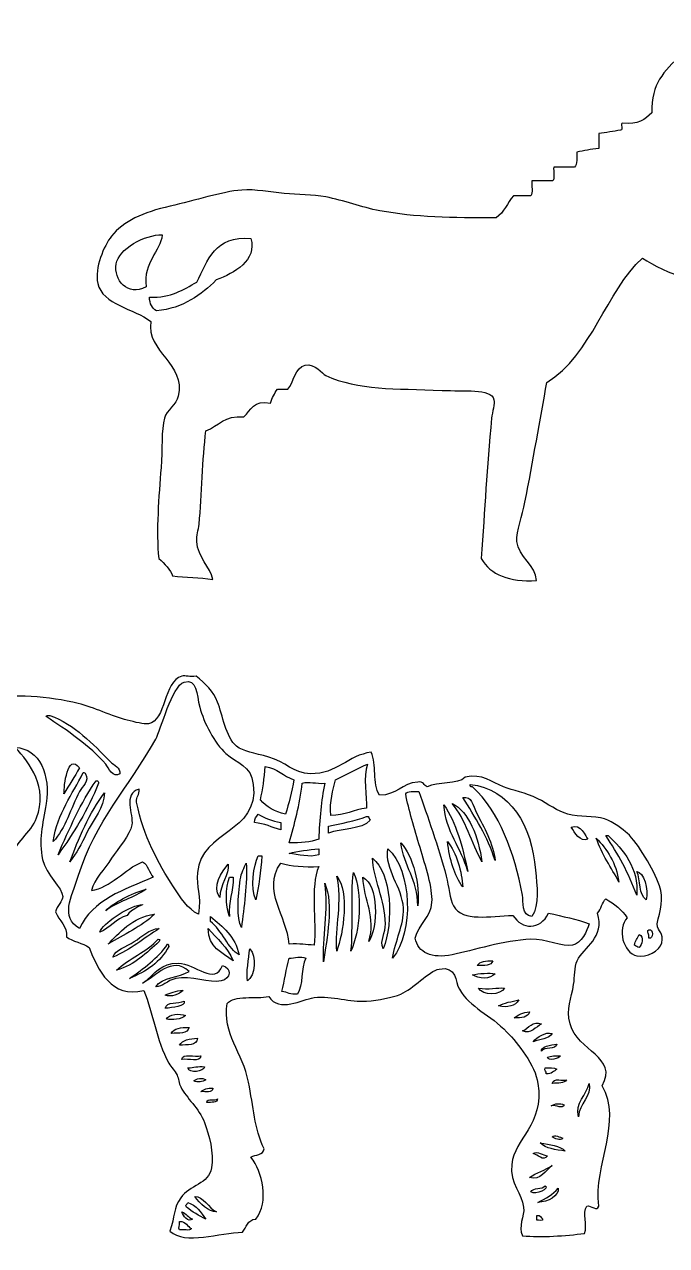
# Model space of a CAD drawing. Header units: centimetres. Extents: x -66 to 65, y -66 to 66.
# Drawn here: x -3.13 to 2.28, y 38.21 to 48.48 of the extents above; entities that cross this region are included whole.
import ezdxf

# ---------------------------------------------------------------- set-up
doc = ezdxf.new("R2010")
doc.units = ezdxf.units.CM
doc.header["$MEASUREMENT"] = 0
doc.layers.add('Layer 1', color=7, linetype='Continuous')

msp = doc.modelspace()

# ---------------------------------------------------------------- linework, layer by layer
at = {"layer": 'Layer 1'}
for points, knots in [([(2.81108, 48.43708), (2.85217, 48.32873), (2.81976, 48.22658), (2.80142, 48.13662), (2.80142, 48.13662), (2.78369, 48.04997), (2.77475, 47.9453), (2.73358, 47.86521), (2.73358, 47.86521), (2.7035, 47.8069), (2.6291, 47.73646), (2.57845, 47.67135), (2.57845, 47.67135), (2.5335, 47.61341), (2.43475, 47.533), (2.43309, 47.47749), (2.43309, 47.47749), (2.43132, 47.41849), (2.53985, 47.32316), (2.57845, 47.26426), (2.57845, 47.26426), (2.72032, 47.04799), (2.82814, 46.80007), (2.95649, 46.58574), (2.95649, 46.58574), (2.93688, 46.51168), (2.90828, 46.44657), (2.88868, 46.37249), (2.88868, 46.37249), (2.62349, 46.22657), (2.25839, 46.39794), (2.07448, 46.51791), (2.07448, 46.51791), (1.76666, 46.23377), (1.65004, 45.70813), (1.26999, 45.47106), (1.26999, 45.47106), (1.21379, 45.16623), (1.15148, 44.80341), (1.08584, 44.46302), (1.08584, 44.46302), (1.06488, 44.35454), (1.01009, 44.21611), (1.01797, 44.13343), (1.01797, 44.13343), (1.03048, 44.0022), (1.17881, 43.9333), (1.18273, 43.80386), (1.18273, 43.80386), (0.95183, 43.78944), (0.79686, 43.8509), (0.71749, 43.98801), (0.71749, 43.98801), (0.74813, 44.41867), (0.7625, 44.73795), (0.80472, 45.17054), (0.80472, 45.17054), (0.80985, 45.22325), (0.83287, 45.29275), (0.82409, 45.32564), (0.82409, 45.32564), (0.798, 45.42401), (0.57123, 45.39486), (0.38795, 45.40316), (0.38795, 45.40316), (-0.01559, 45.42147), (-0.31216, 45.40242), (-0.59103, 45.52918), (-0.59103, 45.52918), (-0.62207, 45.54328), (-0.67847, 45.6321), (-0.76555, 45.61641), (-0.76555, 45.61641), (-0.84913, 45.60136), (-0.85845, 45.46864), (-0.91091, 45.41287), (-0.91091, 45.41287), (-0.94004, 45.41287), (-0.96909, 45.41287), (-0.99814, 45.41287), (-0.99814, 45.41287), (-1.02296, 45.37956), (-1.04235, 45.34072), (-1.0563, 45.29656), (-1.0563, 45.29656), (-1.19978, 45.32693), (-1.22156, 45.23563), (-1.27926, 45.18025), (-1.27926, 45.18025), (-1.44187, 45.19753), (-1.49392, 45.10421), (-1.59914, 45.06394), (-1.59914, 45.06394), (-1.63203, 44.82629), (-1.63039, 44.52575), (-1.6573, 44.27882), (-1.6573, 44.27882), (-1.66294, 44.22688), (-1.67979, 44.18177), (-1.67664, 44.13343), (-1.67664, 44.13343), (-1.66749, 43.99193), (-1.56178, 43.92002), (-1.54094, 43.81358), (-1.54094, 43.81358), (-1.64897, 43.82832), (-1.77282, 43.82729), (-1.88019, 43.84266), (-1.88019, 43.84266), (-1.89593, 43.88909), (-1.94536, 43.94886), (-1.9965, 43.98808), (-1.9965, 43.98808), (-2.02021, 44.21814), (-1.99584, 44.5146), (-1.97711, 44.75381), (-1.97711, 44.75381), (-1.96499, 44.9088), (-1.97629, 45.06906), (-1.94803, 45.17061), (-1.94803, 45.17061), (-1.93028, 45.23453), (-1.84635, 45.29089), (-1.83175, 45.35476), (-1.83175, 45.35476), (-1.76865, 45.62979), (-2.10136, 45.72168), (-2.06435, 45.98481), (-2.06435, 45.98481), (-2.20323, 46.09115), (-2.47009, 46.12554), (-2.51025, 46.30466), (-2.51025, 46.30466), (-2.53922, 46.43415), (-2.45725, 46.62094), (-2.39391, 46.70209), (-2.39391, 46.70209), (-2.29591, 46.82753), (-2.13049, 46.9014), (-1.89959, 46.95411), (-1.89959, 46.95411), (-1.69324, 47.00121), (-1.46398, 47.07688), (-1.29864, 47.08981), (-1.29864, 47.08981), (-1.18259, 47.09886), (-1.05975, 47.07031), (-0.94, 47.06073), (-0.94, 47.06073), (-0.82663, 47.05165), (-0.70291, 47.05255), (-0.59101, 47.03163), (-0.59101, 47.03163), (-0.43734, 47.00292), (-0.29166, 46.94426), (-0.13545, 46.91532), (-0.13545, 46.91532), (0.15943, 46.86066), (0.47489, 46.85293), (0.84351, 46.85716), (0.84351, 46.85716), (0.91032, 46.90023), (0.93622, 46.98419), (0.98898, 47.04134), (0.98898, 47.04134), (1.03737, 47.04134), (1.0859, 47.04134), (1.13432, 47.04134), (1.13432, 47.04134), (1.15662, 47.06428), (1.13784, 47.12834), (1.144, 47.16733), (1.144, 47.16733), (1.20218, 47.16733), (1.26031, 47.16733), (1.31849, 47.16733), (1.31849, 47.16733), (1.34072, 47.18709), (1.32198, 47.24782), (1.32817, 47.28367), (1.32817, 47.28367), (1.3863, 47.28367), (1.44448, 47.28367), (1.50269, 47.28367), (1.50269, 47.28367), (1.52915, 47.30563), (1.52089, 47.36241), (1.52203, 47.40966), (1.52203, 47.40966), (1.58487, 47.41794), (1.63723, 47.43665), (1.70623, 47.43876), (1.70623, 47.43876), (1.70623, 47.48075), (1.70623, 47.52274), (1.70623, 47.56478), (1.70623, 47.56478), (1.76745, 47.57454), (1.83019, 47.58293), (1.89035, 47.59386), (1.89035, 47.59386), (1.91779, 47.59227), (1.88231, 47.6536), (1.90977, 47.65202), (1.90977, 47.65202), (2.03473, 47.63686), (2.09839, 47.68303), (2.15202, 47.73925), (2.15202, 47.73925), (2.15051, 47.99246), (2.24814, 48.07768), (2.40404, 48.2336), (2.40404, 48.2336), (2.51676, 48.3463), (2.64109, 48.48362), (2.81108, 48.43708)], [0, 0, 0, 0, 0.01818182, 0.01818182, 0.01818182, 0.01818182, 0.03636364, 0.03636364, 0.03636364, 0.03636364, 0.05454545, 0.05454545, 0.05454545, 0.05454545, 0.07272727, 0.07272727, 0.07272727, 0.07272727, 0.09090909, 0.09090909, 0.09090909, 0.09090909, 0.10909091, 0.10909091, 0.10909091, 0.10909091, 0.12727273, 0.12727273, 0.12727273, 0.12727273, 0.14545455, 0.14545455, 0.14545455, 0.14545455, 0.16363636, 0.16363636, 0.16363636, 0.16363636, 0.18181818, 0.18181818, 0.18181818, 0.18181818, 0.2, 0.2, 0.2, 0.2, 0.21818182, 0.21818182, 0.21818182, 0.21818182, 0.23636364, 0.23636364, 0.23636364, 0.23636364, 0.25454545, 0.25454545, 0.25454545, 0.25454545, 0.27272727, 0.27272727, 0.27272727, 0.27272727, 0.29090909, 0.29090909, 0.29090909, 0.29090909, 0.30909091, 0.30909091, 0.30909091, 0.30909091, 0.32727273, 0.32727273, 0.32727273, 0.32727273, 0.34545455, 0.34545455, 0.34545455, 0.34545455, 0.36363636, 0.36363636, 0.36363636, 0.36363636, 0.38181818, 0.38181818, 0.38181818, 0.38181818, 0.4, 0.4, 0.4, 0.4, 0.41818182, 0.41818182, 0.41818182, 0.41818182, 0.43636364, 0.43636364, 0.43636364, 0.43636364, 0.45454545, 0.45454545, 0.45454545, 0.45454545, 0.47272727, 0.47272727, 0.47272727, 0.47272727, 0.49090909, 0.49090909, 0.49090909, 0.49090909, 0.50909091, 0.50909091, 0.50909091, 0.50909091, 0.52727273, 0.52727273, 0.52727273, 0.52727273, 0.54545455, 0.54545455, 0.54545455, 0.54545455, 0.56363636, 0.56363636, 0.56363636, 0.56363636, 0.58181818, 0.58181818, 0.58181818, 0.58181818, 0.6, 0.6, 0.6, 0.6, 0.61818182, 0.61818182, 0.61818182, 0.61818182, 0.63636364, 0.63636364, 0.63636364, 0.63636364, 0.65454545, 0.65454545, 0.65454545, 0.65454545, 0.67272727, 0.67272727, 0.67272727, 0.67272727, 0.69090909, 0.69090909, 0.69090909, 0.69090909, 0.70909091, 0.70909091, 0.70909091, 0.70909091, 0.72727273, 0.72727273, 0.72727273, 0.72727273, 0.74545455, 0.74545455, 0.74545455, 0.74545455, 0.76363636, 0.76363636, 0.76363636, 0.76363636, 0.78181818, 0.78181818, 0.78181818, 0.78181818, 0.8, 0.8, 0.8, 0.8, 0.81818182, 0.81818182, 0.81818182, 0.81818182, 0.83636364, 0.83636364, 0.83636364, 0.83636364, 0.85454545, 0.85454545, 0.85454545, 0.85454545, 0.87272727, 0.87272727, 0.87272727, 0.87272727, 0.89090909, 0.89090909, 0.89090909, 0.89090909, 0.90909091, 0.90909091, 0.90909091, 0.90909091, 0.92727273, 0.92727273, 0.92727273, 0.92727273, 0.94545455, 0.94545455, 0.94545455, 0.94545455, 0.96363636, 0.96363636, 0.96363636, 0.96363636, 1, 1, 1, 1]), ([(-2.35525, 46.46942), (-2.37581, 46.33406), (-2.26037, 46.18938), (-2.10323, 46.27553), (-2.10323, 46.27553), (-2.12776, 46.48691), (-1.98282, 46.57149), (-1.96755, 46.71172), (-1.96755, 46.71172), (-2.11184, 46.72027), (-2.33681, 46.59052), (-2.35525, 46.46942)], [0, 0, 0, 0, 0.25, 0.25, 0.25, 0.25, 0.5, 0.5, 0.5, 0.5, 1, 1, 1, 1]), ([(-1.67673, 46.31432), (-1.79063, 46.25373), (-1.89075, 46.17941), (-2.07416, 46.1883), (-2.07416, 46.1883), (-2.0744, 46.12993), (-2.05101, 46.09514), (-2.01598, 46.07199), (-2.01598, 46.07199), (-1.78505, 46.09631), (-1.64122, 46.20769), (-1.51195, 46.33372), (-1.51195, 46.33372), (-1.36159, 46.39068), (-1.16781, 46.49665), (-1.2212, 46.68265), (-1.2212, 46.68265), (-1.52256, 46.70943), (-1.58606, 46.49829), (-1.67673, 46.31432)], [0, 0, 0, 0, 0.16666667, 0.16666667, 0.16666667, 0.16666667, 0.33333333, 0.33333333, 0.33333333, 0.33333333, 0.5, 0.5, 0.5, 0.5, 0.66666667, 0.66666667, 0.66666667, 0.66666667, 1, 1, 1, 1]), ([(-1.68165, 42.99968), (-1.6009, 42.93393), (-1.53922, 42.8717), (-1.50123, 42.7792), (-1.50123, 42.7792), (-1.45927, 42.67702), (-1.43366, 42.48369), (-1.34084, 42.40836), (-1.34084, 42.40836), (-1.28594, 42.36378), (-1.19257, 42.35341), (-1.07022, 42.31816), (-1.07022, 42.31816), (-0.9306, 42.27794), (-0.86572, 42.18142), (-0.71946, 42.17785), (-0.71946, 42.17785), (-0.49732, 42.1724), (-0.40405, 42.33546), (-0.20836, 42.35824), (-0.20836, 42.35824), (-0.15859, 42.25638), (-0.20299, 42.09728), (-0.13825, 41.99743), (-0.13825, 41.99743), (0.00616, 41.99669), (0.04852, 42.09797), (0.18253, 42.10768), (0.18253, 42.10768), (0.23325, 42.11832), (0.23307, 42.07805), (0.26267, 42.06757), (0.26267, 42.06757), (0.35221, 42.11168), (0.51453, 42.08294), (0.58335, 42.14777), (0.58335, 42.14777), (0.72498, 42.18381), (0.80751, 42.1043), (0.90405, 42.06757), (0.90405, 42.06757), (0.98559, 42.03661), (1.08884, 42.02069), (1.19469, 41.96737), (1.19469, 41.96737), (1.27391, 41.92747), (1.36373, 41.85979), (1.44525, 41.83706), (1.44525, 41.83706), (1.54696, 41.80872), (1.66237, 41.82928), (1.7559, 41.79698), (1.7559, 41.79698), (1.82689, 41.77251), (1.91444, 41.7058), (1.94635, 41.67673), (1.94635, 41.67673), (2.03819, 41.59302), (2.16677, 41.37373), (2.21699, 41.23575), (2.21699, 41.23575), (2.25625, 41.12769), (2.22546, 41.02609), (2.19693, 40.91505), (2.19693, 40.91505), (2.20521, 40.83941), (2.25744, 40.84285), (2.23704, 40.75469), (2.23704, 40.75469), (2.22127, 40.68672), (2.10697, 40.62666), (2.02659, 40.64444), (2.02659, 40.64444), (1.91322, 40.66955), (1.8567, 40.87711), (1.94637, 40.96514), (1.94637, 40.96514), (1.89964, 41.03203), (1.83826, 41.0842), (1.76595, 41.1255), (1.76595, 41.1255), (1.73446, 41.09354), (1.72737, 41.03718), (1.69584, 41.00525), (1.69584, 41.00525), (1.76273, 40.79845), (1.57937, 40.71807), (1.52545, 40.60438), (1.52545, 40.60438), (1.4992, 40.54898), (1.50481, 40.46886), (1.49542, 40.40393), (1.49542, 40.40393), (1.47833, 40.28627), (1.43036, 40.2015), (1.46534, 40.0732), (1.46534, 40.0732), (1.52873, 39.84055), (1.8737, 39.79512), (1.73598, 39.55202), (1.73598, 39.55202), (1.91084, 39.24915), (1.66399, 38.8903), (1.70587, 38.53978), (1.70587, 38.53978), (1.69296, 38.48811), (1.64113, 38.54946), (1.60567, 38.53978), (1.60567, 38.53978), (1.56426, 38.47948), (1.61752, 38.38275), (1.58561, 38.30927), (1.58561, 38.30927), (1.43136, 38.28874), (1.22168, 38.27374), (1.06443, 38.28924), (1.06443, 38.28924), (1.02522, 38.36748), (1.08232, 38.45296), (1.07446, 38.52977), (1.07446, 38.52977), (1.06287, 38.64346), (0.95669, 38.72532), (0.97426, 38.89056), (0.97426, 38.89056), (0.99738, 39.10826), (1.24609, 39.22341), (1.19474, 39.57205), (1.19474, 39.57205), (1.17204, 39.72633), (1.02636, 39.90606), (0.93415, 40.00303), (0.93415, 40.00303), (0.79411, 40.15038), (0.62289, 40.20885), (0.53331, 40.36384), (0.53331, 40.36384), (0.49563, 40.42901), (0.51603, 40.56212), (0.36292, 40.53421), (0.36292, 40.53421), (0.2773, 40.5186), (0.14051, 40.36437), (0.04224, 40.32373), (0.04224, 40.32373), (-0.0319, 40.29312), (-0.14728, 40.27126), (-0.2484, 40.26362), (-0.2484, 40.26362), (-0.38321, 40.25341), (-0.53201, 40.31209), (-0.68938, 40.29368), (-0.68938, 40.29368), (-0.79304, 40.28156), (-0.9836, 40.16054), (-1.07019, 40.30371), (-1.07019, 40.30371), (-1.18071, 40.27723), (-1.36163, 40.32115), (-1.421, 40.24357), (-1.421, 40.24357), (-1.46214, 39.99558), (-1.28879, 39.82648), (-1.24063, 39.58211), (-1.24063, 39.58211), (-1.19957, 39.37407), (-1.19256, 39.19521), (-1.11032, 39.02085), (-1.11032, 39.02085), (-1.11572, 38.96616), (-1.18366, 38.97397), (-1.22055, 38.95071), (-1.22055, 38.95071), (-1.12265, 38.8272), (-1.06471, 38.57593), (-1.18049, 38.42956), (-1.18049, 38.42956), (-1.24862, 38.42422), (-1.25979, 38.36188), (-1.29072, 38.31931), (-1.29072, 38.31931), (-1.48357, 38.31928), (-1.7734, 38.20691), (-1.90209, 38.32936), (-1.90209, 38.32936), (-1.86039, 38.4534), (-1.87275, 38.52169), (-1.81189, 38.60998), (-1.81189, 38.60998), (-1.74074, 38.71317), (-1.57181, 38.72751), (-1.55133, 38.86054), (-1.55133, 38.86054), (-1.53194, 38.98608), (-1.57165, 39.13822), (-1.61142, 39.24138), (-1.61142, 39.24138), (-1.65844, 39.36327), (-1.763, 39.44672), (-1.81187, 39.54205), (-1.81187, 39.54205), (-1.82759, 39.57269), (-1.82878, 39.61243), (-1.84193, 39.64227), (-1.84193, 39.64227), (-1.85849, 39.67987), (-1.89247, 39.70585), (-1.9121, 39.74249), (-1.9121, 39.74249), (-2.01754, 39.93923), (-2.04421, 40.16096), (-2.12255, 40.35384), (-2.12255, 40.35384), (-2.3938, 40.28481), (-2.50717, 40.52436), (-2.58356, 40.71465), (-2.58356, 40.71465), (-2.63724, 40.7545), (-2.72077, 40.76452), (-2.77401, 40.80482), (-2.77401, 40.80482), (-2.76165, 40.8893), (-2.83576, 40.94172), (-2.86421, 41.0153), (-2.86421, 41.0153), (-2.85471, 41.0652), (-2.80277, 41.10788), (-2.80407, 41.14558), (-2.80407, 41.14558), (-2.8065, 41.21612), (-2.94525, 41.32499), (-2.97444, 41.45628), (-2.97444, 41.45628), (-3.01032, 41.61773), (-2.97296, 41.75084), (-2.94438, 41.92732), (-2.94438, 41.92732), (-2.90647, 42.16134), (-2.99462, 42.39151), (-3.20494, 42.39836), (-3.20494, 42.39836), (-3.0785, 42.26437), (-2.92874, 42.06308), (-3.02457, 41.80707), (-3.02457, 41.80707), (-3.07241, 41.6792), (-3.21145, 41.59263), (-3.23502, 41.47634), (-3.23502, 41.47634), (-3.23976, 41.45295), (-3.2246, 41.41258), (-3.22499, 41.38614), (-3.22499, 41.38614), (-3.22581, 41.3306), (-3.25274, 41.27345), (-3.25507, 41.22575), (-3.25507, 41.22575), (-3.25867, 41.15185), (-3.21988, 41.0648), (-3.27507, 40.99524), (-3.27507, 40.99524), (-3.43922, 41.05649), (-3.58077, 40.95812), (-3.73613, 40.98521), (-3.73613, 40.98521), (-3.79841, 41.08295), (-3.82887, 41.2327), (-3.84638, 41.34602), (-3.84638, 41.34602), (-3.78357, 41.3801), (-3.71703, 41.41047), (-3.6359, 41.42619), (-3.6359, 41.42619), (-3.6972, 41.45566), (-3.78475, 41.37692), (-3.84638, 41.40613), (-3.84638, 41.40613), (-3.85474, 41.4278), (-3.87231, 41.44031), (-3.86641, 41.4763), (-3.86641, 41.4763), (-3.82138, 41.5348), (-3.71655, 41.53356), (-3.6359, 41.55644), (-3.6359, 41.55644), (-3.6196, 41.61028), (-3.61357, 41.67442), (-3.61587, 41.74686), (-3.61587, 41.74686), (-3.66852, 41.70934), (-3.66228, 41.6129), (-3.70604, 41.56647), (-3.70604, 41.56647), (-3.76779, 41.59589), (-3.82682, 41.54692), (-3.87643, 41.56647), (-3.87643, 41.56647), (-3.86913, 41.80952), (-3.9448, 42.0332), (-3.98668, 42.25801), (-3.98668, 42.25801), (-4.00785, 42.15787), (-3.94887, 42.05195), (-3.96662, 41.94734), (-3.96662, 41.94734), (-4.07605, 42.04069), (-4.03822, 42.26751), (-4.03679, 42.44843), (-4.03679, 42.44843), (-3.9508, 42.66645), (-3.72958, 42.74923), (-3.58578, 42.90947), (-3.58578, 42.90947), (-3.51514, 42.89661), (-3.49945, 42.82875), (-3.44547, 42.79922), (-3.44547, 42.79922), (-3.23288, 42.85822), (-2.9153, 42.82684), (-2.67376, 42.76914), (-2.67376, 42.76914), (-2.54705, 42.73885), (-2.38407, 42.65833), (-2.26289, 42.62883), (-2.26289, 42.62883), (-2.19502, 42.61229), (-2.12269, 42.59189), (-2.08247, 42.59875), (-2.08247, 42.59875), (-1.93277, 42.62428), (-1.95978, 42.95403), (-1.80183, 42.99962), (-1.80183, 42.99962), (-1.77275, 43.00809), (-1.73245, 42.98576), (-1.68165, 42.99968)], [0, 0, 0, 0, 0.01176471, 0.01176471, 0.01176471, 0.01176471, 0.02352941, 0.02352941, 0.02352941, 0.02352941, 0.03529412, 0.03529412, 0.03529412, 0.03529412, 0.04705882, 0.04705882, 0.04705882, 0.04705882, 0.05882353, 0.05882353, 0.05882353, 0.05882353, 0.07058824, 0.07058824, 0.07058824, 0.07058824, 0.08235294, 0.08235294, 0.08235294, 0.08235294, 0.09411765, 0.09411765, 0.09411765, 0.09411765, 0.10588235, 0.10588235, 0.10588235, 0.10588235, 0.11764706, 0.11764706, 0.11764706, 0.11764706, 0.12941176, 0.12941176, 0.12941176, 0.12941176, 0.14117647, 0.14117647, 0.14117647, 0.14117647, 0.15294118, 0.15294118, 0.15294118, 0.15294118, 0.16470588, 0.16470588, 0.16470588, 0.16470588, 0.17647059, 0.17647059, 0.17647059, 0.17647059, 0.18823529, 0.18823529, 0.18823529, 0.18823529, 0.2, 0.2, 0.2, 0.2, 0.21176471, 0.21176471, 0.21176471, 0.21176471, 0.22352941, 0.22352941, 0.22352941, 0.22352941, 0.23529412, 0.23529412, 0.23529412, 0.23529412, 0.24705882, 0.24705882, 0.24705882, 0.24705882, 0.25882353, 0.25882353, 0.25882353, 0.25882353, 0.27058824, 0.27058824, 0.27058824, 0.27058824, 0.28235294, 0.28235294, 0.28235294, 0.28235294, 0.29411765, 0.29411765, 0.29411765, 0.29411765, 0.30588235, 0.30588235, 0.30588235, 0.30588235, 0.31764706, 0.31764706, 0.31764706, 0.31764706, 0.32941176, 0.32941176, 0.32941176, 0.32941176, 0.34117647, 0.34117647, 0.34117647, 0.34117647, 0.35294118, 0.35294118, 0.35294118, 0.35294118, 0.36470588, 0.36470588, 0.36470588, 0.36470588, 0.37647059, 0.37647059, 0.37647059, 0.37647059, 0.38823529, 0.38823529, 0.38823529, 0.38823529, 0.4, 0.4, 0.4, 0.4, 0.41176471, 0.41176471, 0.41176471, 0.41176471, 0.42352941, 0.42352941, 0.42352941, 0.42352941, 0.43529412, 0.43529412, 0.43529412, 0.43529412, 0.44705882, 0.44705882, 0.44705882, 0.44705882, 0.45882353, 0.45882353, 0.45882353, 0.45882353, 0.47058824, 0.47058824, 0.47058824, 0.47058824, 0.48235294, 0.48235294, 0.48235294, 0.48235294, 0.49411765, 0.49411765, 0.49411765, 0.49411765, 0.50588235, 0.50588235, 0.50588235, 0.50588235, 0.51764706, 0.51764706, 0.51764706, 0.51764706, 0.52941176, 0.52941176, 0.52941176, 0.52941176, 0.54117647, 0.54117647, 0.54117647, 0.54117647, 0.55294118, 0.55294118, 0.55294118, 0.55294118, 0.56470588, 0.56470588, 0.56470588, 0.56470588, 0.57647059, 0.57647059, 0.57647059, 0.57647059, 0.58823529, 0.58823529, 0.58823529, 0.58823529, 0.6, 0.6, 0.6, 0.6, 0.61176471, 0.61176471, 0.61176471, 0.61176471, 0.62352941, 0.62352941, 0.62352941, 0.62352941, 0.63529412, 0.63529412, 0.63529412, 0.63529412, 0.64705882, 0.64705882, 0.64705882, 0.64705882, 0.65882353, 0.65882353, 0.65882353, 0.65882353, 0.67058824, 0.67058824, 0.67058824, 0.67058824, 0.68235294, 0.68235294, 0.68235294, 0.68235294, 0.69411765, 0.69411765, 0.69411765, 0.69411765, 0.70588235, 0.70588235, 0.70588235, 0.70588235, 0.71764706, 0.71764706, 0.71764706, 0.71764706, 0.72941176, 0.72941176, 0.72941176, 0.72941176, 0.74117647, 0.74117647, 0.74117647, 0.74117647, 0.75294118, 0.75294118, 0.75294118, 0.75294118, 0.76470588, 0.76470588, 0.76470588, 0.76470588, 0.77647059, 0.77647059, 0.77647059, 0.77647059, 0.78823529, 0.78823529, 0.78823529, 0.78823529, 0.8, 0.8, 0.8, 0.8, 0.81176471, 0.81176471, 0.81176471, 0.81176471, 0.82352941, 0.82352941, 0.82352941, 0.82352941, 0.83529412, 0.83529412, 0.83529412, 0.83529412, 0.84705882, 0.84705882, 0.84705882, 0.84705882, 0.85882353, 0.85882353, 0.85882353, 0.85882353, 0.87058824, 0.87058824, 0.87058824, 0.87058824, 0.88235294, 0.88235294, 0.88235294, 0.88235294, 0.89411765, 0.89411765, 0.89411765, 0.89411765, 0.90588235, 0.90588235, 0.90588235, 0.90588235, 0.91764706, 0.91764706, 0.91764706, 0.91764706, 0.92941176, 0.92941176, 0.92941176, 0.92941176, 0.94117647, 0.94117647, 0.94117647, 0.94117647, 0.95294118, 0.95294118, 0.95294118, 0.95294118, 0.96470588, 0.96470588, 0.96470588, 0.96470588, 0.97647059, 0.97647059, 0.97647059, 0.97647059, 1, 1, 1, 1]), ([(-1.6716, 41.34603), (-1.63665, 41.70748), (-1.1522, 41.67229), (-1.20056, 42.08766), (-1.20056, 42.08766), (-1.21953, 42.25054), (-1.33724, 42.26416), (-1.43107, 42.34825), (-1.43107, 42.34825), (-1.52725, 42.43442), (-1.61742, 42.6067), (-1.65155, 42.73912), (-1.65155, 42.73912), (-1.67893, 42.84535), (-1.67518, 42.98468), (-1.78188, 42.94957), (-1.78188, 42.94957), (-1.88705, 42.91496), (-1.97899, 42.54679), (-2.02239, 42.46853), (-2.02239, 42.46853), (-2.25091, 42.05626), (-2.52772, 41.78575), (-2.67382, 41.31598), (-2.67382, 41.31598), (-2.73086, 41.13281), (-2.82842, 40.97194), (-2.66382, 40.875), (-2.66382, 40.875), (-2.55412, 41.11609), (-2.29012, 41.2029), (-2.04245, 41.30595), (-2.04245, 41.30595), (-2.07711, 41.34482), (-2.08579, 41.40959), (-2.13265, 41.43626), (-2.13265, 41.43626), (-2.28844, 41.37464), (-2.39961, 41.21584), (-2.5636, 41.19573), (-2.5636, 41.19573), (-2.53542, 41.29619), (-2.4561, 41.36752), (-2.39321, 41.46632), (-2.39321, 41.46632), (-2.34222, 41.54644), (-2.23488, 41.66515), (-2.22284, 41.74694), (-2.22284, 41.74694), (-2.20982, 41.83558), (-2.29989, 42.00967), (-2.16273, 42.04761), (-2.16273, 42.04761), (-2.15675, 41.99819), (-2.18877, 41.98681), (-2.18279, 41.93736), (-2.18279, 41.93736), (-2.12384, 41.64653), (-2.00221, 41.42841), (-1.87209, 41.22576), (-1.87209, 41.22576), (-1.81671, 41.13951), (-1.752, 41.03843), (-1.66161, 40.99525), (-1.66161, 40.99525), (-1.63829, 41.15794), (-1.68342, 41.224), (-1.6716, 41.34603)], [0, 0, 0, 0, 0.05555556, 0.05555556, 0.05555556, 0.05555556, 0.11111111, 0.11111111, 0.11111111, 0.11111111, 0.16666667, 0.16666667, 0.16666667, 0.16666667, 0.22222222, 0.22222222, 0.22222222, 0.22222222, 0.27777778, 0.27777778, 0.27777778, 0.27777778, 0.33333333, 0.33333333, 0.33333333, 0.33333333, 0.38888889, 0.38888889, 0.38888889, 0.38888889, 0.44444444, 0.44444444, 0.44444444, 0.44444444, 0.5, 0.5, 0.5, 0.5, 0.55555556, 0.55555556, 0.55555556, 0.55555556, 0.61111111, 0.61111111, 0.61111111, 0.61111111, 0.66666667, 0.66666667, 0.66666667, 0.66666667, 0.72222222, 0.72222222, 0.72222222, 0.72222222, 0.77777778, 0.77777778, 0.77777778, 0.77777778, 0.83333333, 0.83333333, 0.83333333, 0.83333333, 0.88888889, 0.88888889, 0.88888889, 0.88888889, 1, 1, 1, 1]), ([(-2.44328, 42.25805), (-2.41751, 42.22757), (-2.38507, 42.13518), (-2.32303, 42.17788), (-2.32303, 42.17788), (-2.31689, 42.22672), (-2.37462, 42.24937), (-2.40325, 42.2781), (-2.40325, 42.2781), (-2.55248, 42.42815), (-2.70096, 42.59137), (-2.91437, 42.66894), (-2.91437, 42.66894), (-2.92617, 42.66738), (-2.94281, 42.67066), (-2.94445, 42.65891), (-2.94445, 42.65891), (-2.77033, 42.54406), (-2.57271, 42.41106), (-2.44328, 42.25805)], [0, 0, 0, 0, 0.16666667, 0.16666667, 0.16666667, 0.16666667, 0.33333333, 0.33333333, 0.33333333, 0.33333333, 0.5, 0.5, 0.5, 0.5, 0.66666667, 0.66666667, 0.66666667, 0.66666667, 1, 1, 1, 1]), ([(-2.79412, 42.00749), (-2.7548, 42.08512), (-2.70329, 42.15055), (-2.66381, 42.22797), (-2.66381, 42.22797), (-2.76504, 42.35782), (-2.79518, 42.07406), (-2.79412, 42.00749)], [0, 0, 0, 0, 0.33333333, 0.33333333, 0.33333333, 0.33333333, 1, 1, 1, 1]), ([(-1.14045, 41.9574), (-1.09108, 41.89655), (-1.01821, 41.85913), (-0.93, 41.83712), (-0.93, 41.83712), (-0.90164, 41.92904), (-0.87449, 42.02217), (-0.85981, 42.12776), (-0.85981, 42.12776), (-0.94956, 42.15496), (-0.99636, 42.22507), (-1.10037, 42.23801), (-1.10037, 42.23801), (-1.10753, 42.1383), (-1.12227, 42.04614), (-1.14045, 41.9574)], [0, 0, 0, 0, 0.2, 0.2, 0.2, 0.2, 0.4, 0.4, 0.4, 0.4, 0.6, 0.6, 0.6, 0.6, 1, 1, 1, 1]), ([(-0.50902, 42.12777), (-0.53125, 42.03644), (-0.55847, 41.95005), (-0.5491, 41.8271), (-0.5491, 41.8271), (-0.42533, 41.82358), (-0.35968, 41.87819), (-0.24845, 41.88721), (-0.24845, 41.88721), (-0.24191, 41.98048), (-0.27959, 42.15444), (-0.23842, 42.25805), (-0.23842, 42.25805), (-0.33421, 42.22019), (-0.4166, 42.16899), (-0.50902, 42.12777)], [0, 0, 0, 0, 0.2, 0.2, 0.2, 0.2, 0.4, 0.4, 0.4, 0.4, 0.6, 0.6, 0.6, 0.6, 1, 1, 1, 1]), ([(-2.88429, 41.60662), (-2.78166, 41.7188), (-2.73567, 41.88687), (-2.66379, 42.02755), (-2.66379, 42.02755), (-2.63974, 42.07462), (-2.57706, 42.11449), (-2.61368, 42.17789), (-2.61368, 42.17789), (-2.6159, 42.1857), (-2.62207, 42.18953), (-2.63374, 42.18792), (-2.63374, 42.18792), (-2.72263, 41.9995), (-2.84934, 41.84895), (-2.88429, 41.60662)], [0, 0, 0, 0, 0.2, 0.2, 0.2, 0.2, 0.4, 0.4, 0.4, 0.4, 0.6, 0.6, 0.6, 0.6, 1, 1, 1, 1]), ([(-2.84418, 41.49637), (-2.71136, 41.67756), (-2.59227, 41.8725), (-2.50345, 42.09772), (-2.50345, 42.09772), (-2.50456, 42.10994), (-2.50644, 42.12145), (-2.52348, 42.11778), (-2.52348, 42.11778), (-2.65397, 41.93417), (-2.74779, 41.71399), (-2.84418, 41.49637)], [0, 0, 0, 0, 0.25, 0.25, 0.25, 0.25, 0.5, 0.5, 0.5, 0.5, 1, 1, 1, 1]), ([(-0.78966, 42.09771), (-0.80974, 41.91404), (-0.85393, 41.75439), (-0.89991, 41.59662), (-0.89991, 41.59662), (-0.80117, 41.59138), (-0.71994, 41.60379), (-0.64935, 41.6267), (-0.64935, 41.6267), (-0.64493, 41.79598), (-0.62853, 41.95333), (-0.59924, 42.09774), (-0.59924, 42.09774), (-0.67758, 42.09208), (-0.72404, 42.1161), (-0.78966, 42.09771)], [0, 0, 0, 0, 0.2, 0.2, 0.2, 0.2, 0.4, 0.4, 0.4, 0.4, 0.6, 0.6, 0.6, 0.6, 1, 1, 1, 1]), ([(0.08225, 42.00749), (0.10543, 41.87475), (0.15538, 41.717), (0.2025, 41.55648), (0.2025, 41.55648), (0.24846, 41.40001), (0.31008, 41.21559), (0.30272, 41.09547), (0.30272, 41.09547), (0.29505, 40.97), (0.19284, 40.91233), (0.16244, 40.7948), (0.16244, 40.7948), (0.18509, 40.66984), (0.30066, 40.61941), (0.47311, 40.65449), (0.47311, 40.65449), (0.6467, 40.68984), (0.91039, 40.77609), (1.13459, 40.78477), (1.13459, 40.78477), (1.25574, 40.78951), (1.40738, 40.71847), (1.48535, 40.73466), (1.48535, 40.73466), (1.55803, 40.74979), (1.61063, 40.8542), (1.62563, 40.91505), (1.62563, 40.91505), (1.51969, 40.95275), (1.40153, 40.97826), (1.28495, 41.00525), (1.28495, 41.00525), (1.21285, 40.85862), (1.05979, 40.8633), (0.98425, 40.98519), (0.98425, 40.98519), (0.7915, 40.98085), (0.56219, 40.92807), (0.48316, 41.06536), (0.48316, 41.06536), (0.44988, 41.12317), (0.44678, 41.22747), (0.42302, 41.31592), (0.42302, 41.31592), (0.3573, 41.56082), (0.26324, 41.82725), (0.19249, 42.02749), (0.19249, 42.02749), (0.15151, 42.02508), (0.09587, 42.03731), (0.08225, 42.00749)], [0, 0, 0, 0, 0.07142857, 0.07142857, 0.07142857, 0.07142857, 0.14285714, 0.14285714, 0.14285714, 0.14285714, 0.21428571, 0.21428571, 0.21428571, 0.21428571, 0.28571429, 0.28571429, 0.28571429, 0.28571429, 0.35714286, 0.35714286, 0.35714286, 0.35714286, 0.42857143, 0.42857143, 0.42857143, 0.42857143, 0.5, 0.5, 0.5, 0.5, 0.57142857, 0.57142857, 0.57142857, 0.57142857, 0.64285714, 0.64285714, 0.64285714, 0.64285714, 0.71428571, 0.71428571, 0.71428571, 0.71428571, 0.78571429, 0.78571429, 0.78571429, 0.78571429, 0.85714286, 0.85714286, 0.85714286, 0.85714286, 1, 1, 1, 1]), ([(0.64353, 42.06763), (0.8706, 41.85673), (0.99842, 41.51531), (1.0644, 41.15561), (1.0644, 41.15561), (1.07432, 41.10158), (1.05257, 40.98466), (1.14462, 40.97522), (1.14462, 40.97522), (1.20955, 41.07462), (1.18555, 41.23748), (1.17465, 41.36609), (1.17465, 41.36609), (1.14298, 41.74085), (0.96203, 42.05221), (0.62344, 42.08766), (0.62344, 42.08766), (0.62459, 42.07546), (0.62649, 42.06392), (0.64353, 42.06763)], [0, 0, 0, 0, 0.16666667, 0.16666667, 0.16666667, 0.16666667, 0.33333333, 0.33333333, 0.33333333, 0.33333333, 0.5, 0.5, 0.5, 0.5, 0.66666667, 0.66666667, 0.66666667, 0.66666667, 1, 1, 1, 1]), ([(-2.74398, 41.43625), (-2.68982, 41.50655), (-2.64553, 41.58936), (-2.60364, 41.67678), (-2.60364, 41.67678), (-2.5466, 41.7959), (-2.45484, 41.89321), (-2.4533, 42.01754), (-2.4533, 42.01754), (-2.57549, 41.85572), (-2.6772, 41.62001), (-2.74398, 41.43625)], [0, 0, 0, 0, 0.25, 0.25, 0.25, 0.25, 0.5, 0.5, 0.5, 0.5, 1, 1, 1, 1]), ([(0.83393, 41.44625), (0.82255, 41.58106), (0.73386, 41.74224), (0.68357, 41.83712), (0.68357, 41.83712), (0.63989, 41.9197), (0.6419, 41.99066), (0.56332, 41.97743), (0.56332, 41.97743), (0.66483, 41.8117), (0.77114, 41.65075), (0.83393, 41.44625)], [0, 0, 0, 0, 0.25, 0.25, 0.25, 0.25, 0.5, 0.5, 0.5, 0.5, 1, 1, 1, 1]), ([(-1.19053, 41.76698), (-1.10488, 41.7591), (-1.04445, 41.72597), (-0.97003, 41.70684), (-0.97003, 41.70684), (-0.97003, 41.7269), (-0.97003, 41.74692), (-0.97003, 41.76698), (-0.97003, 41.76698), (-1.04287, 41.78103), (-1.10648, 41.80429), (-1.16048, 41.83712), (-1.16048, 41.83712), (-1.17077, 41.81403), (-1.19498, 41.80479), (-1.19053, 41.76698)], [0, 0, 0, 0, 0.2, 0.2, 0.2, 0.2, 0.4, 0.4, 0.4, 0.4, 0.6, 0.6, 0.6, 0.6, 1, 1, 1, 1]), ([(0.60342, 41.35606), (0.56119, 41.56773), (0.50515, 41.76561), (0.40302, 41.91729), (0.40302, 41.91729), (0.41999, 41.68041), (0.55111, 41.55764), (0.60342, 41.35606)], [0, 0, 0, 0, 0.33333333, 0.33333333, 0.33333333, 0.33333333, 1, 1, 1, 1]), ([(0.7237, 41.43625), (0.69354, 41.64665), (0.6134, 41.86043), (0.47314, 41.92734), (0.47314, 41.92734), (0.58768, 41.79466), (0.63411, 41.59384), (0.7237, 41.43625)], [0, 0, 0, 0, 0.33333333, 0.33333333, 0.33333333, 0.33333333, 1, 1, 1, 1]), ([(-0.24846, 41.81709), (-0.34263, 41.77761), (-0.46108, 41.76245), (-0.56916, 41.73689), (-0.56916, 41.73689), (-0.56916, 41.71686), (-0.56916, 41.69681), (-0.56916, 41.67678), (-0.56916, 41.67678), (-0.46031, 41.72157), (-0.28801, 41.70292), (-0.21843, 41.78703), (-0.21843, 41.78703), (-0.22909, 41.79638), (-0.22152, 41.82397), (-0.24846, 41.81709)], [0, 0, 0, 0, 0.2, 0.2, 0.2, 0.2, 0.4, 0.4, 0.4, 0.4, 0.6, 0.6, 0.6, 0.6, 1, 1, 1, 1]), ([(1.47536, 41.7269), (1.50497, 41.6829), (1.5478, 41.59911), (1.6157, 41.62668), (1.6157, 41.62668), (1.59595, 41.64721), (1.55381, 41.76606), (1.47536, 41.7269)], [0, 0, 0, 0, 0.33333333, 0.33333333, 0.33333333, 0.33333333, 1, 1, 1, 1]), ([(1.87625, 41.26586), (1.85265, 41.4294), (1.77679, 41.5406), (1.6858, 41.6367), (1.6858, 41.6367), (1.73169, 41.49552), (1.81307, 41.38979), (1.87625, 41.26586)], [0, 0, 0, 0, 0.33333333, 0.33333333, 0.33333333, 0.33333333, 1, 1, 1, 1]), ([(2.02662, 41.15561), (2.04562, 41.38209), (1.91052, 41.54045), (1.78603, 41.6567), (1.78603, 41.6567), (1.77936, 41.6567), (1.77269, 41.6567), (1.76595, 41.6567), (1.76595, 41.6567), (1.86699, 41.50383), (1.9587, 41.34166), (2.02662, 41.15561)], [0, 0, 0, 0, 0.25, 0.25, 0.25, 0.25, 0.5, 0.5, 0.5, 0.5, 1, 1, 1, 1]), ([(-0.89991, 41.50639), (-0.82307, 41.50155), (-0.72679, 41.46771), (-0.64935, 41.49636), (-0.64935, 41.49636), (-0.64935, 41.51308), (-0.64935, 41.52978), (-0.64935, 41.5465), (-0.64935, 41.5465), (-0.73534, 41.5356), (-0.82641, 41.52981), (-0.89991, 41.50639)], [0, 0, 0, 0, 0.25, 0.25, 0.25, 0.25, 0.5, 0.5, 0.5, 0.5, 1, 1, 1, 1]), ([(0.06222, 41.04538), (0.06801, 40.89769), (-0.00644, 40.77987), (-0.02795, 40.62445), (-0.02795, 40.62445), (0.15287, 40.84694), (0.13265, 41.36557), (-0.06806, 41.5465), (-0.06806, 41.5465), (-0.0978, 41.36844), (0.05518, 41.22575), (0.06222, 41.04538)], [0, 0, 0, 0, 0.25, 0.25, 0.25, 0.25, 0.5, 0.5, 0.5, 0.5, 1, 1, 1, 1]), ([(0.18252, 41.06541), (0.20731, 41.24334), (0.14246, 41.47972), (0.04218, 41.59659), (0.04218, 41.59659), (0.06455, 41.39514), (0.18329, 41.29002), (0.18252, 41.06541)], [0, 0, 0, 0, 0.33333333, 0.33333333, 0.33333333, 0.33333333, 1, 1, 1, 1]), ([(0.56331, 41.22578), (0.55442, 41.34773), (0.50886, 41.51833), (0.43303, 41.60665), (0.43303, 41.60665), (0.45258, 41.45578), (0.48836, 41.32119), (0.56331, 41.22578)], [0, 0, 0, 0, 0.33333333, 0.33333333, 0.33333333, 0.33333333, 1, 1, 1, 1]), ([(-1.48115, 41.13555), (-1.48276, 41.24747), (-1.40331, 41.33153), (-1.41104, 41.41617), (-1.41104, 41.41617), (-1.46337, 41.35696), (-1.55462, 41.22697), (-1.48115, 41.13555)], [0, 0, 0, 0, 0.33333333, 0.33333333, 0.33333333, 0.33333333, 1, 1, 1, 1]), ([(-1.31081, 41.28592), (-1.32962, 41.14524), (-1.34327, 40.95733), (-1.30081, 40.88502), (-1.30081, 40.88502), (-1.27901, 41.05038), (-1.24922, 41.26105), (-1.2607, 41.42623), (-1.2607, 41.42623), (-1.27515, 41.39157), (-1.30322, 41.34256), (-1.31081, 41.28592)], [0, 0, 0, 0, 0.25, 0.25, 0.25, 0.25, 0.5, 0.5, 0.5, 0.5, 1, 1, 1, 1]), ([(-1.18053, 41.11553), (-1.1551, 41.23044), (-1.13539, 41.35101), (-1.13039, 41.4864), (-1.13039, 41.4864), (-1.14042, 41.4864), (-1.15045, 41.4864), (-1.16047, 41.4864), (-1.16047, 41.4864), (-1.19995, 41.40707), (-1.22466, 41.21226), (-1.18053, 41.11553)], [0, 0, 0, 0, 0.25, 0.25, 0.25, 0.25, 0.5, 0.5, 0.5, 0.5, 1, 1, 1, 1]), ([(-0.97003, 41.42623), (-1.13082, 41.19213), (-0.91592, 40.98234), (-0.89992, 40.74472), (-0.89992, 40.74472), (-0.80443, 40.74874), (-0.75858, 40.73914), (-0.68944, 40.73469), (-0.68944, 40.73469), (-0.666, 40.93606), (-0.72468, 41.2242), (-0.64936, 41.39617), (-0.64936, 41.39617), (-0.7699, 41.39249), (-0.88269, 41.39665), (-0.97003, 41.42623)], [0, 0, 0, 0, 0.2, 0.2, 0.2, 0.2, 0.4, 0.4, 0.4, 0.4, 0.6, 0.6, 0.6, 0.6, 1, 1, 1, 1]), ([(-0.08809, 40.91508), (-0.086, 40.83888), (-0.13897, 40.77739), (-0.10812, 40.70463), (-0.10812, 40.70463), (-0.01702, 40.92865), (-0.03618, 41.34447), (-0.19837, 41.46631), (-0.19837, 41.46631), (-0.18982, 41.3046), (-0.09349, 41.10791), (-0.08809, 40.91508)], [0, 0, 0, 0, 0.25, 0.25, 0.25, 0.25, 0.5, 0.5, 0.5, 0.5, 1, 1, 1, 1]), ([(-0.49899, 40.68457), (-0.44285, 40.83488), (-0.38945, 41.18352), (-0.49899, 41.31597), (-0.49899, 41.31597), (-0.44737, 41.11563), (-0.51373, 40.87362), (-0.49899, 40.68457)], [0, 0, 0, 0, 0.33333333, 0.33333333, 0.33333333, 0.33333333, 1, 1, 1, 1]), ([(-0.37874, 40.68457), (-0.30532, 40.84078), (-0.27775, 41.18495), (-0.35868, 41.34603), (-0.35868, 41.34603), (-0.38218, 41.14235), (-0.35818, 40.89119), (-0.37874, 40.68457)], [0, 0, 0, 0, 0.33333333, 0.33333333, 0.33333333, 0.33333333, 1, 1, 1, 1]), ([(2.10676, 41.11553), (2.12883, 41.20409), (2.08612, 41.3509), (2.02662, 41.35606), (2.02662, 41.35606), (2.06088, 41.28343), (2.04151, 41.15722), (2.10676, 41.11553)], [0, 0, 0, 0, 0.33333333, 0.33333333, 0.33333333, 0.33333333, 1, 1, 1, 1]), ([(-1.40101, 40.97522), (-1.41352, 41.10801), (-1.36532, 41.18011), (-1.37093, 41.30595), (-1.37093, 41.30595), (-1.38096, 41.30595), (-1.39099, 41.30595), (-1.40101, 41.30595), (-1.40101, 41.30595), (-1.43464, 41.21826), (-1.438, 41.06827), (-1.40101, 40.97522)], [0, 0, 0, 0, 0.25, 0.25, 0.25, 0.25, 0.5, 0.5, 0.5, 0.5, 1, 1, 1, 1]), ([(-0.60924, 40.59438), (-0.58413, 40.79448), (-0.52095, 41.07211), (-0.59924, 41.25584), (-0.59924, 41.25584), (-0.56402, 41.03443), (-0.62062, 40.78932), (-0.60924, 40.59438)], [0, 0, 0, 0, 0.33333333, 0.33333333, 0.33333333, 0.33333333, 1, 1, 1, 1]), ([(-0.22843, 40.76477), (-0.1507, 40.8892), (-0.14601, 41.24163), (-0.27854, 41.30595), (-0.27854, 41.30595), (-0.26975, 41.11502), (-0.16657, 40.96691), (-0.22843, 40.76477)], [0, 0, 0, 0, 0.33333333, 0.33333333, 0.33333333, 0.33333333, 1, 1, 1, 1]), ([(-2.44328, 41.02533), (-2.34639, 41.10211), (-2.20388, 41.13336), (-2.10255, 41.20572), (-2.10255, 41.20572), (-2.23347, 41.16958), (-2.37732, 41.09301), (-2.44328, 41.02533)], [0, 0, 0, 0, 0.33333333, 0.33333333, 0.33333333, 0.33333333, 1, 1, 1, 1]), ([(-2.26291, 40.98524), (-2.24394, 41.03959), (-2.07458, 41.09107), (-2.15266, 41.07544), (-2.15266, 41.07544), (-2.26439, 41.05311), (-2.46942, 40.91727), (-2.49342, 40.84493), (-2.49342, 40.84493), (-2.40169, 40.87682), (-2.36102, 40.95977), (-2.26291, 40.98524)], [0, 0, 0, 0, 0.25, 0.25, 0.25, 0.25, 0.5, 0.5, 0.5, 0.5, 1, 1, 1, 1]), ([(-2.42328, 40.74471), (-2.28945, 40.82469), (-2.14195, 40.89102), (-2.03241, 40.99527), (-2.03241, 40.99527), (-2.21804, 40.97376), (-2.33522, 40.83046), (-2.42328, 40.74471)], [0, 0, 0, 0, 0.33333333, 0.33333333, 0.33333333, 0.33333333, 1, 1, 1, 1]), ([(-1.56137, 40.93513), (-1.46657, 40.86285), (-1.40963, 40.69936), (-1.32086, 40.65451), (-1.32086, 40.65451), (-1.35235, 40.81009), (-1.45887, 40.89065), (-1.56137, 40.97521), (-1.56137, 40.97521), (-1.56137, 40.96186), (-1.56137, 40.94849), (-1.56137, 40.93513)], [0, 0, 0, 0, 0.25, 0.25, 0.25, 0.25, 0.5, 0.5, 0.5, 0.5, 1, 1, 1, 1]), ([(-2.20277, 40.76477), (-2.27058, 40.72122), (-2.35879, 40.69751), (-2.38316, 40.63446), (-2.38316, 40.63446), (-2.23386, 40.69563), (-2.12236, 40.79459), (-1.99229, 40.87499), (-1.99229, 40.87499), (-2.0763, 40.8724), (-2.13972, 40.80522), (-2.20277, 40.76477)], [0, 0, 0, 0, 0.25, 0.25, 0.25, 0.25, 0.5, 0.5, 0.5, 0.5, 1, 1, 1, 1]), ([(-1.37092, 40.6044), (-1.41862, 40.71703), (-1.50686, 40.78913), (-1.58137, 40.87499), (-1.58137, 40.87499), (-1.58092, 40.71513), (-1.463, 40.67267), (-1.37092, 40.6044)], [0, 0, 0, 0, 0.33333333, 0.33333333, 0.33333333, 0.33333333, 1, 1, 1, 1]), ([(2.00648, 40.73468), (2.02138, 40.72947), (2.0318, 40.71984), (2.04662, 40.71465), (2.04662, 40.71465), (2.07091, 40.73947), (2.09279, 40.80654), (2.04662, 40.82488), (2.04662, 40.82488), (2.03469, 40.7934), (2.01281, 40.77186), (2.00648, 40.73468)], [0, 0, 0, 0, 0.25, 0.25, 0.25, 0.25, 0.5, 0.5, 0.5, 0.5, 1, 1, 1, 1]), ([(2.12676, 40.79482), (2.1697, 40.7831), (2.1697, 40.87671), (2.12676, 40.86499), (2.12676, 40.86499), (2.10417, 40.8433), (2.13507, 40.83078), (2.12676, 40.79482)], [0, 0, 0, 0, 0.33333333, 0.33333333, 0.33333333, 0.33333333, 1, 1, 1, 1]), ([(-2.35311, 40.52423), (-2.19492, 40.56648), (-2.10173, 40.67375), (-1.99232, 40.76476), (-1.99232, 40.76476), (-1.9901, 40.77735), (-1.97671, 40.78524), (-2.00235, 40.78479), (-2.00235, 40.78479), (-2.09916, 40.67785), (-2.24852, 40.62343), (-2.35311, 40.52423)], [0, 0, 0, 0, 0.25, 0.25, 0.25, 0.25, 0.5, 0.5, 0.5, 0.5, 1, 1, 1, 1]), ([(-2.24289, 40.45407), (-2.10216, 40.51379), (-1.97958, 40.59168), (-1.91216, 40.72469), (-1.91216, 40.72469), (-1.91441, 40.73247), (-1.9124, 40.74448), (-1.92219, 40.74475), (-1.92219, 40.74475), (-2.0037, 40.62247), (-2.12438, 40.53937), (-2.24289, 40.45407)], [0, 0, 0, 0, 0.25, 0.25, 0.25, 0.25, 0.5, 0.5, 0.5, 0.5, 1, 1, 1, 1]), ([(-1.25067, 40.43401), (-1.18585, 40.47862), (-1.16936, 40.64258), (-1.23061, 40.70465), (-1.23061, 40.70465), (-1.24022, 40.62393), (-1.26028, 40.50058), (-1.25067, 40.43401)], [0, 0, 0, 0, 0.33333333, 0.33333333, 0.33333333, 0.33333333, 1, 1, 1, 1]), ([(-1.83196, 40.58435), (-1.9788, 40.58882), (-2.02574, 40.49275), (-2.13261, 40.41398), (-2.13261, 40.41398), (-2.02717, 40.46721), (-1.88205, 40.64991), (-1.74174, 40.5142), (-1.74174, 40.5142), (-1.82548, 40.46094), (-1.96923, 40.46771), (-2.02236, 40.38392), (-2.02236, 40.38392), (-1.96574, 40.3854), (-1.92753, 40.4376), (-1.85199, 40.45403), (-1.85199, 40.45403), (-1.72978, 40.48067), (-1.56486, 40.41186), (-1.47115, 40.43397), (-1.47115, 40.43397), (-1.38791, 40.45366), (-1.379, 40.54166), (-1.46112, 40.56428), (-1.46112, 40.56428), (-1.5207, 40.39184), (-1.69562, 40.58022), (-1.83196, 40.58435)], [0, 0, 0, 0, 0.125, 0.125, 0.125, 0.125, 0.25, 0.25, 0.25, 0.25, 0.375, 0.375, 0.375, 0.375, 0.5, 0.5, 0.5, 0.5, 0.625, 0.625, 0.625, 0.625, 0.75, 0.75, 0.75, 0.75, 1, 1, 1, 1]), ([(-0.89991, 40.62446), (-0.92433, 40.5353), (-0.93886, 40.43626), (-0.96002, 40.34382), (-0.96002, 40.34382), (-0.91282, 40.34094), (-0.88903, 40.31456), (-0.82974, 40.32379), (-0.82974, 40.32379), (-0.78034, 40.39801), (-0.7996, 40.54088), (-0.75957, 40.62446), (-0.75957, 40.62446), (-0.80347, 40.64732), (-0.84906, 40.62366), (-0.89991, 40.62446)], [0, 0, 0, 0, 0.2, 0.2, 0.2, 0.2, 0.4, 0.4, 0.4, 0.4, 0.6, 0.6, 0.6, 0.6, 1, 1, 1, 1]), ([(0.68357, 40.56432), (0.74292, 40.56178), (0.80269, 40.55882), (0.81388, 40.60443), (0.81388, 40.60443), (0.75802, 40.60345), (0.70534, 40.59938), (0.68357, 40.56432)], [0, 0, 0, 0, 0.33333333, 0.33333333, 0.33333333, 0.33333333, 1, 1, 1, 1]), ([(0.64353, 40.48412), (0.69589, 40.45023), (0.79315, 40.44597), (0.8339, 40.49415), (0.8339, 40.49415), (0.79347, 40.50471), (0.69325, 40.49685), (0.64353, 40.48412)], [0, 0, 0, 0, 0.33333333, 0.33333333, 0.33333333, 0.33333333, 1, 1, 1, 1]), ([(-1.94216, 40.31376), (-1.89125, 40.29519), (-1.82373, 40.32254), (-1.79185, 40.35384), (-1.79185, 40.35384), (-1.85302, 40.35151), (-1.89977, 40.33479), (-1.94216, 40.31376)], [0, 0, 0, 0, 0.33333333, 0.33333333, 0.33333333, 0.33333333, 1, 1, 1, 1]), ([(0.69362, 40.3739), (0.72741, 40.30955), (0.88388, 40.31141), (0.91415, 40.3739), (0.91415, 40.3739), (0.85475, 40.38139), (0.77638, 40.35588), (0.69362, 40.3739)], [0, 0, 0, 0, 0.33333333, 0.33333333, 0.33333333, 0.33333333, 1, 1, 1, 1]), ([(-1.94216, 40.20351), (-1.88213, 40.21044), (-1.76904, 40.21724), (-1.78185, 40.26365), (-1.78185, 40.26365), (-1.83212, 40.24036), (-1.92986, 40.26468), (-1.94216, 40.20351)], [0, 0, 0, 0, 0.33333333, 0.33333333, 0.33333333, 0.33333333, 1, 1, 1, 1]), ([(0.86401, 40.22356), (0.93971, 40.20758), (1.00202, 40.22179), (1.03435, 40.2737), (1.03435, 40.2737), (0.97418, 40.26037), (0.90955, 40.2515), (0.86401, 40.22356)], [0, 0, 0, 0, 0.33333333, 0.33333333, 0.33333333, 0.33333333, 1, 1, 1, 1]), ([(-1.93216, 40.11331), (-1.89144, 40.10495), (-1.79992, 40.10834), (-1.77182, 40.14342), (-1.77182, 40.14342), (-1.81884, 40.16358), (-1.91282, 40.15329), (-1.93216, 40.11331)], [0, 0, 0, 0, 0.33333333, 0.33333333, 0.33333333, 0.33333333, 1, 1, 1, 1]), ([(0.99429, 40.12334), (1.05877, 40.119), (1.1105, 40.12739), (1.1246, 40.17348), (1.1246, 40.17348), (1.06597, 40.17194), (1.02893, 40.14882), (0.99429, 40.12334)], [0, 0, 0, 0, 0.33333333, 0.33333333, 0.33333333, 0.33333333, 1, 1, 1, 1]), ([(1.06441, 40.01309), (1.1336, 39.98438), (1.17903, 40.04714), (1.2248, 40.07323), (1.2248, 40.07323), (1.15008, 40.10177), (1.11769, 40.0356), (1.06441, 40.01309)], [0, 0, 0, 0, 0.33333333, 0.33333333, 0.33333333, 0.33333333, 1, 1, 1, 1]), ([(-1.8921, 39.99306), (-1.82556, 39.99338), (-1.75423, 39.98885), (-1.74176, 40.04317), (-1.74176, 40.04317), (-1.80757, 40.04216), (-1.86913, 40.0369), (-1.8921, 39.99306)], [0, 0, 0, 0, 0.33333333, 0.33333333, 0.33333333, 0.33333333, 1, 1, 1, 1]), ([(1.15468, 39.92289), (1.209, 39.94535), (1.2888, 39.94236), (1.31502, 39.99303), (1.31502, 39.99303), (1.258, 40.00671), (1.18934, 39.96305), (1.15468, 39.92289)], [0, 0, 0, 0, 0.33333333, 0.33333333, 0.33333333, 0.33333333, 1, 1, 1, 1]), ([(-1.82191, 39.89283), (-1.75897, 39.90005), (-1.67345, 39.88465), (-1.67157, 39.95294), (-1.67157, 39.95294), (-1.73351, 39.94469), (-1.79989, 39.94096), (-1.82191, 39.89283)], [0, 0, 0, 0, 0.33333333, 0.33333333, 0.33333333, 0.33333333, 1, 1, 1, 1]), ([(1.2248, 39.84272), (1.24692, 39.88407), (1.34471, 39.84978), (1.35511, 39.90283), (1.35511, 39.90283), (1.30415, 39.89678), (1.21247, 39.87868), (1.2248, 39.84272)], [0, 0, 0, 0, 0.33333333, 0.33333333, 0.33333333, 0.33333333, 1, 1, 1, 1]), ([(-1.80185, 39.77255), (-1.75036, 39.78454), (-1.64649, 39.74416), (-1.64154, 39.80263), (-1.64154, 39.80263), (-1.69305, 39.79065), (-1.7969, 39.83105), (-1.80185, 39.77255)], [0, 0, 0, 0, 0.33333333, 0.33333333, 0.33333333, 0.33333333, 1, 1, 1, 1]), ([(1.27488, 39.79261), (1.27962, 39.75406), (1.37439, 39.78213), (1.38518, 39.80264), (1.38518, 39.80264), (1.34407, 39.80364), (1.30301, 39.80462), (1.27488, 39.79261)], [0, 0, 0, 0, 0.33333333, 0.33333333, 0.33333333, 0.33333333, 1, 1, 1, 1]), ([(-1.75179, 39.70241), (-1.7434, 39.65145), (-1.61603, 39.66817), (-1.61148, 39.71241), (-1.61148, 39.71241), (-1.66879, 39.71964), (-1.70099, 39.70172), (-1.75179, 39.70241)], [0, 0, 0, 0, 0.33333333, 0.33333333, 0.33333333, 0.33333333, 1, 1, 1, 1]), ([(1.26493, 39.6523), (1.31211, 39.64846), (1.32772, 39.67632), (1.3551, 39.69241), (1.3551, 39.69241), (1.32872, 39.70278), (1.29358, 39.7044), (1.25482, 39.70244), (1.25482, 39.70244), (1.24663, 39.6741), (1.26898, 39.67646), (1.26493, 39.6523)], [0, 0, 0, 0, 0.25, 0.25, 0.25, 0.25, 0.5, 0.5, 0.5, 0.5, 1, 1, 1, 1]), ([(-1.70165, 39.59216), (-1.67009, 39.57734), (-1.62608, 39.58306), (-1.60143, 39.60219), (-1.60143, 39.60219), (-1.62601, 39.62174), (-1.68565, 39.61222), (-1.70165, 39.59216)], [0, 0, 0, 0, 0.33333333, 0.33333333, 0.33333333, 0.33333333, 1, 1, 1, 1]), ([(1.31499, 39.5721), (1.36447, 39.57279), (1.41667, 39.57062), (1.43524, 39.60218), (1.43524, 39.60218), (1.40789, 39.58719), (1.32695, 39.62444), (1.31499, 39.5721)], [0, 0, 0, 0, 0.33333333, 0.33333333, 0.33333333, 0.33333333, 1, 1, 1, 1]), ([(1.53544, 39.29151), (1.54105, 39.40295), (1.64948, 39.46471), (1.62564, 39.5721), (1.62564, 39.5721), (1.60352, 39.4773), (1.50674, 39.40386), (1.53544, 39.29151)], [0, 0, 0, 0, 0.33333333, 0.33333333, 0.33333333, 0.33333333, 1, 1, 1, 1]), ([(-1.64154, 39.50196), (-1.60143, 39.50529), (-1.54179, 39.4891), (-1.54134, 39.53202), (-1.54134, 39.53202), (-1.58635, 39.53361), (-1.62006, 39.5239), (-1.64154, 39.50196)], [0, 0, 0, 0, 0.33333333, 0.33333333, 0.33333333, 0.33333333, 1, 1, 1, 1]), ([(-1.5914, 39.41177), (-1.55317, 39.41365), (-1.50546, 39.40598), (-1.5012, 39.44183), (-1.5012, 39.44183), (-1.5197, 39.42023), (-1.59185, 39.45228), (-1.5914, 39.41177)], [0, 0, 0, 0, 0.33333333, 0.33333333, 0.33333333, 0.33333333, 1, 1, 1, 1]), ([(1.30497, 39.38168), (1.35238, 39.39631), (1.40011, 39.34834), (1.4152, 39.39171), (1.4152, 39.39171), (1.37921, 39.4033), (1.3391, 39.40693), (1.30497, 39.38168)], [0, 0, 0, 0, 0.33333333, 0.33333333, 0.33333333, 0.33333333, 1, 1, 1, 1]), ([(1.42522, 39.00084), (1.38021, 39.04934), (1.2928, 39.05548), (1.21477, 39.07101), (1.21477, 39.07101), (1.25895, 39.02164), (1.34547, 39.01465), (1.42522, 39.00084)], [0, 0, 0, 0, 0.33333333, 0.33333333, 0.33333333, 0.33333333, 1, 1, 1, 1]), ([(1.40516, 39.11112), (1.38227, 39.11559), (1.33449, 39.14644), (1.31499, 39.12115), (1.31499, 39.12115), (1.33137, 39.11014), (1.38394, 39.08403), (1.40516, 39.11112)], [0, 0, 0, 0, 0.33333333, 0.33333333, 0.33333333, 0.33333333, 1, 1, 1, 1]), ([(1.27488, 38.96079), (1.2376, 38.96394), (1.19119, 39.01024), (1.15468, 38.98082), (1.15468, 38.98082), (1.19403, 38.97256), (1.23914, 38.91247), (1.27488, 38.96079)], [0, 0, 0, 0, 0.33333333, 0.33333333, 0.33333333, 0.33333333, 1, 1, 1, 1]), ([(1.1246, 38.78037), (1.21607, 38.7501), (1.26073, 38.84149), (1.31499, 38.88059), (1.31499, 38.88059), (1.25676, 38.84193), (1.18111, 38.82071), (1.1246, 38.78037)], [0, 0, 0, 0, 0.33333333, 0.33333333, 0.33333333, 0.33333333, 1, 1, 1, 1]), ([(1.13463, 38.66011), (1.17792, 38.6254), (1.29846, 38.69138), (1.25483, 38.71022), (1.25483, 38.71022), (1.23123, 38.67702), (1.15526, 38.69623), (1.13463, 38.66011)], [0, 0, 0, 0, 0.33333333, 0.33333333, 0.33333333, 0.33333333, 1, 1, 1, 1]), ([(1.19471, 38.56992), (1.28051, 38.57444), (1.37436, 38.62395), (1.3651, 38.69017), (1.3651, 38.69017), (1.3232, 38.63519), (1.25882, 38.60262), (1.19471, 38.56992)], [0, 0, 0, 0, 0.33333333, 0.33333333, 0.33333333, 0.33333333, 1, 1, 1, 1]), ([(-1.76179, 38.52983), (-1.71697, 38.48779), (-1.65675, 38.46114), (-1.60143, 38.42961), (-1.60143, 38.42961), (-1.64014, 38.48779), (-1.67993, 38.54489), (-1.75177, 38.56992), (-1.75177, 38.56992), (-1.75735, 38.54946), (-1.78193, 38.55023), (-1.76179, 38.52983)], [0, 0, 0, 0, 0.25, 0.25, 0.25, 0.25, 0.5, 0.5, 0.5, 0.5, 1, 1, 1, 1]), ([(-1.69165, 38.62003), (-1.65376, 38.56095), (-1.5747, 38.48988), (-1.51126, 38.48975), (-1.51126, 38.48975), (-1.57576, 38.52319), (-1.62384, 38.62289), (-1.69165, 38.62003)], [0, 0, 0, 0, 0.33333333, 0.33333333, 0.33333333, 0.33333333, 1, 1, 1, 1]), ([(-1.71165, 38.42958), (-1.7506, 38.44077), (-1.76293, 38.4785), (-1.80185, 38.48972), (-1.80185, 38.48972), (-1.79148, 38.45636), (-1.75113, 38.40064), (-1.71165, 38.42958)], [0, 0, 0, 0, 0.33333333, 0.33333333, 0.33333333, 0.33333333, 1, 1, 1, 1]), ([(1.18469, 38.41958), (1.19927, 38.42506), (1.23655, 38.40786), (1.23483, 38.42958), (1.23483, 38.42958), (1.21708, 38.43855), (1.22205, 38.47027), (1.18469, 38.45964), (1.18469, 38.45964), (1.18469, 38.4463), (1.18469, 38.43294), (1.18469, 38.41958)], [0, 0, 0, 0, 0.25, 0.25, 0.25, 0.25, 0.5, 0.5, 0.5, 0.5, 1, 1, 1, 1]), ([(-1.82191, 38.33941), (-1.79148, 38.34568), (-1.7356, 38.32658), (-1.72169, 38.34944), (-1.72169, 38.34944), (-1.75789, 38.36669), (-1.76535, 38.4127), (-1.82191, 38.40955), (-1.82191, 38.40955), (-1.81302, 38.37296), (-1.83961, 38.35619), (-1.82191, 38.33941)], [0, 0, 0, 0, 0.25, 0.25, 0.25, 0.25, 0.5, 0.5, 0.5, 0.5, 1, 1, 1, 1])]:
    msp.add_open_spline(points, degree=3, knots=knots, dxfattribs=at)

doc.saveas('drawing.dxf')
